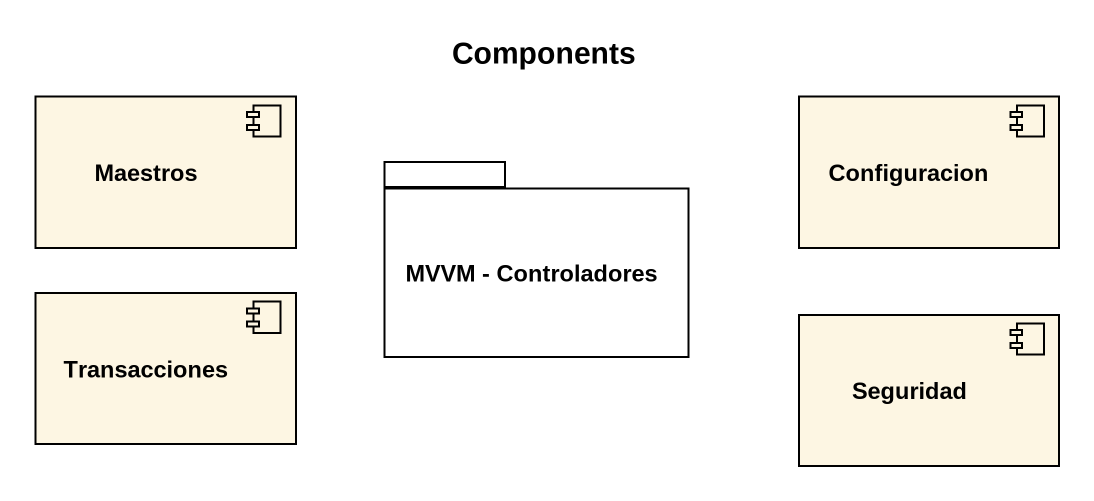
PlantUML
@startuml
title Components
component Maestros
package "MVVM - Controladores" as MVVM_Controladores {
}
component Configuracion
component Transacciones
component Seguridad
@enduml
